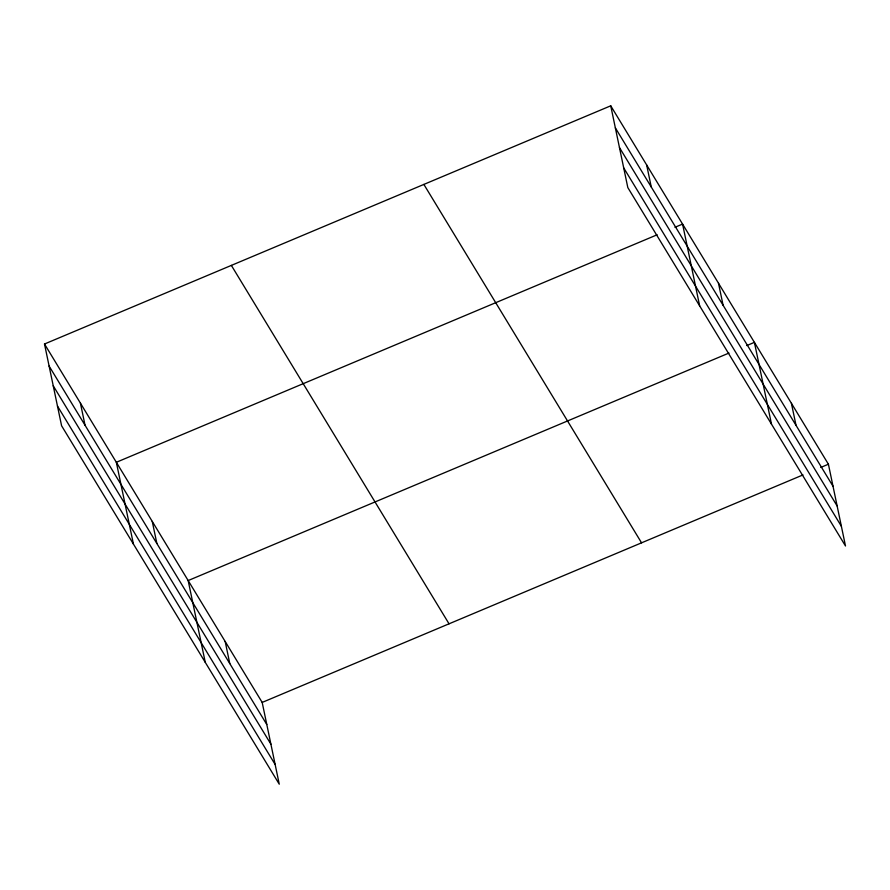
<?xml version="1.0" encoding="UTF-8"?>
<svg xmlns="http://www.w3.org/2000/svg" width="890" height="890" viewBox="0 0 890 890"><rect width="100%" height="100%" fill="white"/><g stroke="black" fill="none" stroke-linecap="round" stroke-linejoin="round"><path stroke-width="1.33" d="M44.5 344.007L262.183 702.421L279.26 784.19L61.588 425.776L44.5 344.007L610.74 105.81L828.412 464.224L845.5 545.993L627.817 187.579L610.74 105.81M657.143 234.782L116.334 462.288L133.422 544.057M674.943 227.295L682.574 224.091L699.651 305.86M728.988 353.052L188.168 580.558L205.256 662.327M746.777 345.565L754.409 342.361L771.485 424.13M262.183 702.421L802.991 474.915M820.791 467.428L828.412 464.224M615.346 127.871L833.029 486.285M619.462 147.573L837.145 505.987M623.701 167.876L841.384 526.29M423.874 184.419L641.556 542.833M231.356 265.398L449.038 623.812M49.106 366.079L266.789 724.493M53.222 385.782L270.905 744.185M57.472 406.074L275.144 764.488M791.41 403.292L796.027 425.353M718.486 283.22L723.103 305.292M646.652 164.95L651.269 187.011M225.181 641.49L229.787 663.562M152.257 521.418L156.863 543.49M80.423 403.148L85.028 425.209"/></g></svg>
